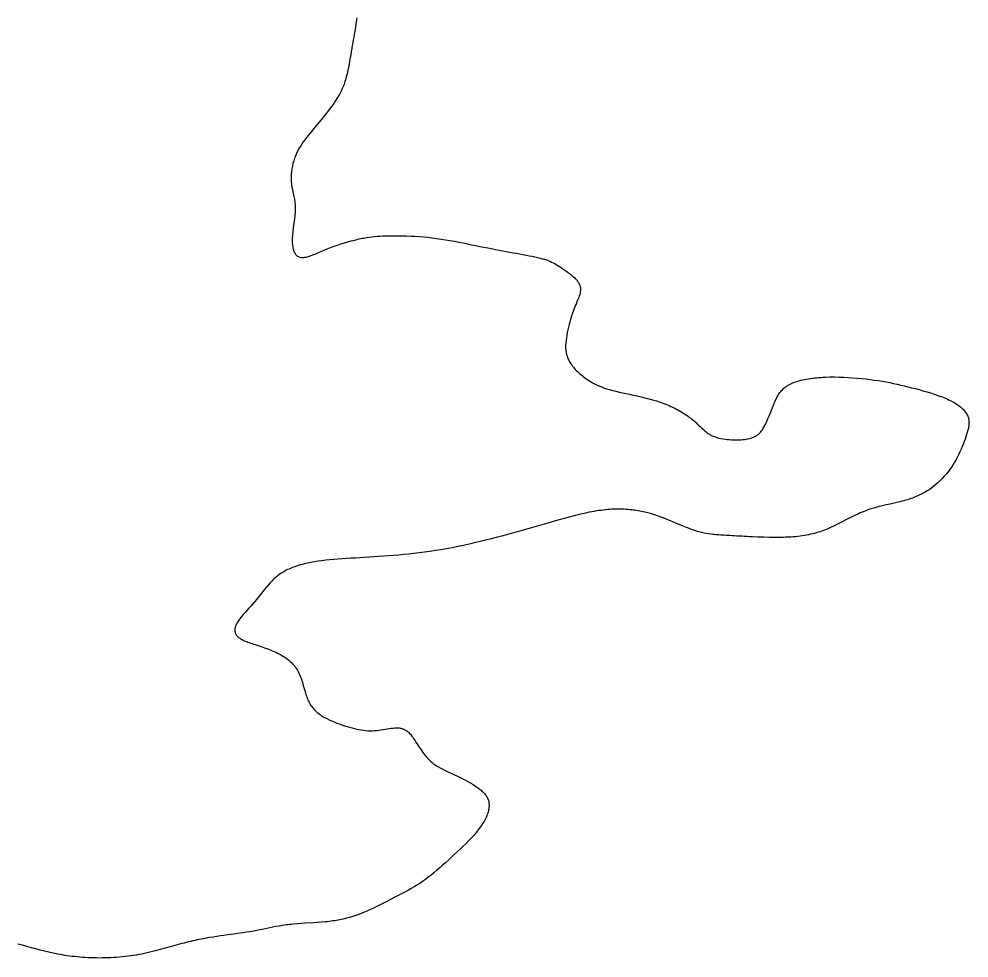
# Model space of a CAD drawing. Header units: millimetres. Extents: x -2727 to 5033, y -935 to 8668.
# Drawn here: x 1307 to 5033, y 183 to 3866 of the extents above; entities that cross this region are included whole.
import ezdxf

# ---------------------------------------------------------------- set-up
doc = ezdxf.new("R2010")
doc.units = ezdxf.units.MM
doc.layers.add('172', color=7, linetype='Continuous')

msp = doc.modelspace()

# ---------------------------------------------------------------- linework, layer by layer
at = {"layer": '172', "elevation": 172}
msp.add_lwpolyline([(2631.8, 3871.4), (2631.1, 3862.6), (2630, 3853.6), (2628.8, 3844.4), (2627.4, 3834.9), (2625.9, 3825.3), (2624.2, 3815.4), (2622.4, 3805.2), (2620.5, 3794.8), (2618.5, 3784.2), (2616.5, 3773.2), (2614.5, 3762), (2612.4, 3750.5), (2610.4, 3738.6), (2608.4, 3726.5), (2606.3, 3714.1), (2604.2, 3701.6), (2602, 3689), (2599.6, 3676.4), (2597, 3663.9), (2594.2, 3651.5), (2591.1, 3639.3), (2587.8, 3627.4), (2585.9, 3621.5), (2584, 3615.8), (2582, 3610.2), (2579.9, 3604.7), (2575.4, 3593.9), (2570.5, 3583.4), (2565.3, 3573.3), (2559.8, 3563.4), (2554, 3553.8), (2547.9, 3544.3), (2541.6, 3534.9), (2535, 3525.6), (2528.2, 3516.4), (2521.3, 3507.2), (2506.9, 3488.8), (2492.2, 3470.6), (2477.4, 3452.6), (2462.7, 3435), (2455.5, 3426.4), (2448.5, 3417.8), (2441.6, 3409.4), (2435, 3401), (2428.5, 3392.7), (2422.3, 3384.3), (2416.4, 3375.8), (2410.8, 3367.2), (2405.5, 3358.4), (2400.5, 3349.3), (2396, 3340), (2393.8, 3335.2), (2391.8, 3330.3), (2389.9, 3325.4), (2388.1, 3320.3), (2384.8, 3310), (2381.9, 3299.5), (2379.5, 3288.9), (2377.6, 3278.2), (2376.2, 3267.5), (2375.2, 3256.8), (2374.9, 3251.5), (2374.7, 3246.3), (2374.7, 3241.1), (2374.8, 3236), (2375, 3230.9), (2375.3, 3225.9), (2375.8, 3221), (2376.4, 3216.2), (2377.9, 3206.7), (2379.6, 3197.4), (2381.6, 3188.2), (2385.6, 3169.7), (2387.3, 3160.2), (2388.9, 3150.4), (2389.5, 3145.4), (2390, 3140.2), (2390.3, 3135), (2390.5, 3129.7), (2390.6, 3124.2), (2390.5, 3118.5), (2390.3, 3112.8), (2389.9, 3107), (2388.9, 3095), (2387.5, 3082.8), (2384.3, 3058), (2382.6, 3045.5), (2381.2, 3033.3), (2380, 3021.2), (2379.5, 3015.3), (2379.2, 3009.6), (2379, 3003.9), (2379, 2998.3), (2379, 2992.9), (2379.3, 2987.7), (2379.7, 2982.5), (2380.2, 2977.6), (2380.9, 2972.9), (2381.8, 2968.3), (2382.9, 2963.9), (2384.1, 2959.8), (2385.4, 2955.9), (2387, 2952.2), (2388.7, 2948.8), (2390.6, 2945.6), (2392.7, 2942.7), (2395, 2940.1), (2397.5, 2937.8), (2400.2, 2935.8), (2403, 2934.1), (2406.1, 2932.8), (2409.3, 2931.7), (2412.8, 2931.1), (2416.4, 2930.8), (2420.3, 2930.8), (2424.3, 2931.1), (2428.6, 2931.7), (2433, 2932.5), (2437.6, 2933.6), (2442.3, 2935), (2447.2, 2936.6), (2452.3, 2938.3), (2457.5, 2940.2), (2462.9, 2942.3), (2468.4, 2944.5), (2474, 2946.8), (2479.7, 2949.3), (2491.6, 2954.3), (2503.9, 2959.5), (2516.6, 2964.7), (2529.6, 2969.8), (2542.9, 2974.7), (2556.4, 2979.3), (2569.9, 2983.8), (2583.4, 2988), (2596.8, 2992), (2609.9, 2995.7), (2622.9, 2999), (2629.2, 3000.6), (2635.4, 3002.1), (2641.5, 3003.5), (2647.4, 3004.8), (2653.3, 3006), (2658.9, 3007.1), (2664.5, 3008.2), (2670, 3009.1), (2680.7, 3010.8), (2691.1, 3012.2), (2701.5, 3013.3), (2712, 3014.2), (2722.6, 3014.9), (2733.6, 3015.4), (2739.2, 3015.6), (2745, 3015.7), (2750.9, 3015.9), (2757, 3016), (2763.3, 3016), (2769.8, 3016.1), (2776.4, 3016.1), (2783.3, 3016.1), (2790.3, 3016.1), (2797.4, 3016.1), (2804.8, 3016), (2812.2, 3015.9), (2819.9, 3015.7), (2827.6, 3015.5), (2843.5, 3014.9), (2859.8, 3014.1), (2876.4, 3013), (2893.3, 3011.7), (2910.5, 3010.1), (2927.8, 3008.1), (2945.2, 3005.9), (2962.6, 3003.3), (2980.1, 3000.5), (2997.5, 2997.5), (3014.9, 2994.3), (3032.1, 2991), (3049.2, 2987.7), (3066, 2984.3), (3082.6, 2981), (3098.9, 2977.7), (3114.8, 2974.5), (3130.4, 2971.4), (3145.8, 2968.4), (3160.8, 2965.5), (3175.5, 2962.6), (3189.9, 2959.9), (3204, 2957.2), (3218, 2954.6), (3231.6, 2952.1), (3245.1, 2949.6), (3258.3, 2947.2), (3271.3, 2944.8), (3283.9, 2942.4), (3296.2, 2940.1), (3308.2, 2937.8), (3319.6, 2935.5), (3325.2, 2934.4), (3330.6, 2933.2), (3335.8, 2932), (3341, 2930.9), (3345.9, 2929.7), (3350.7, 2928.5), (3355.4, 2927.3), (3359.9, 2926.1), (3364.2, 2924.9), (3368.3, 2923.7), (3372.2, 2922.5), (3376, 2921.2), (3379.6, 2919.9), (3383.1, 2918.6), (3389.8, 2915.9), (3396.2, 2913), (3402.3, 2909.9), (3408.3, 2906.7), (3414.3, 2903.2), (3420.4, 2899.4), (3426.8, 2895.4), (3433.5, 2891), (3440.5, 2886.3), (3447.8, 2881.3), (3455.2, 2876), (3462.6, 2870.6), (3469.9, 2864.9), (3476.9, 2859.2), (3483.5, 2853.3), (3486.6, 2850.4), (3489.5, 2847.4), (3492.3, 2844.5), (3494.8, 2841.6), (3497.2, 2838.6), (3499.4, 2835.7), (3501.3, 2832.8), (3503, 2829.9), (3504.5, 2827), (3505.7, 2824.2), (3506.8, 2821.4), (3507.6, 2818.5), (3508.3, 2815.7), (3508.8, 2812.9), (3509.2, 2810.1), (3509.4, 2807.4), (3509.4, 2804.6), (3509.3, 2801.8), (3508.7, 2796.3), (3507.7, 2790.8), (3506.3, 2785.3), (3504.6, 2779.7), (3502.6, 2774.2), (3500.5, 2768.5), (3498.2, 2762.8), (3495.7, 2756.9), (3493.1, 2750.7), (3490.4, 2744.3), (3487.6, 2737.6), (3484.7, 2730.5), (3481.8, 2722.9), (3478.8, 2714.8), (3477.3, 2710.6), (3475.8, 2706.2), (3472.9, 2697.1), (3470, 2687.6), (3467.1, 2677.7), (3464.4, 2667.5), (3461.9, 2657.1), (3459.5, 2646.7), (3457.4, 2636.3), (3455.5, 2625.9), (3453.9, 2615.7), (3452.6, 2605.8), (3451.6, 2596.2), (3451.1, 2586.9), (3451, 2582.3), (3451, 2577.8), (3451.2, 2573.4), (3451.5, 2569), (3452, 2564.6), (3452.6, 2560.3), (3453.4, 2556), (3454.3, 2551.7), (3455.4, 2547.4), (3456.7, 2543.2), (3458.2, 2539), (3459.9, 2534.7), (3461.9, 2530.5), (3464, 2526.3), (3466.3, 2522), (3468.9, 2517.8), (3471.7, 2513.5), (3474.8, 2509.2), (3478, 2504.9), (3481.5, 2500.6), (3485.1, 2496.4), (3489, 2492.1), (3493, 2487.9), (3497.2, 2483.7), (3501.5, 2479.6), (3506, 2475.5), (3510.6, 2471.5), (3515.4, 2467.6), (3520.2, 2463.7), (3525.2, 2459.9), (3530.2, 2456.3), (3535.3, 2452.7), (3540.5, 2449.2), (3545.7, 2445.9), (3551, 2442.7), (3556.3, 2439.6), (3561.7, 2436.7), (3567.1, 2433.9), (3572.5, 2431.3), (3577.9, 2428.8), (3588.9, 2424.2), (3600.1, 2420), (3611.5, 2416.1), (3623.2, 2412.6), (3635.3, 2409.3), (3647.7, 2406.2), (3660.5, 2403.2), (3673.8, 2400.2), (3680.6, 2398.7), (3687.6, 2397.2), (3701.9, 2394.2), (3716.6, 2391), (3731.5, 2387.8), (3746.7, 2384.3), (3761.9, 2380.6), (3777.2, 2376.8), (3792.4, 2372.6), (3807.4, 2368.1), (3822.1, 2363.3), (3829.3, 2360.8), (3836.5, 2358.2), (3843.5, 2355.4), (3850.4, 2352.6), (3857.1, 2349.7), (3863.8, 2346.7), (3870.3, 2343.7), (3876.7, 2340.6), (3882.9, 2337.4), (3889.1, 2334.1), (3895, 2330.9), (3900.9, 2327.5), (3906.6, 2324.2), (3912.1, 2320.8), (3917.5, 2317.4), (3922.7, 2314), (3927.8, 2310.5), (3932.7, 2307.1), (3937.5, 2303.7), (3942.1, 2300.2), (3946.5, 2296.8), (3950.7, 2293.4), (3954.8, 2290), (3958.7, 2286.7), (3962.4, 2283.4), (3966, 2280.1), (3972.8, 2273.7), (3979.3, 2267.5), (3985.4, 2261.6), (3991.4, 2255.9), (3997.3, 2250.6), (4003.3, 2245.6), (4009.4, 2241.1), (4012.6, 2238.9), (4015.8, 2236.9), (4019.1, 2235), (4022.5, 2233.2), (4026, 2231.5), (4029.6, 2230), (4037, 2227.1), (4044.6, 2224.7), (4052.4, 2222.7), (4060.4, 2220.9), (4068.5, 2219.5), (4076.7, 2218.3), (4084.9, 2217.4), (4093, 2216.7), (4101, 2216.1), (4108.8, 2215.7), (4116.5, 2215.5), (4124.1, 2215.5), (4131.5, 2215.6), (4138.8, 2216), (4145.8, 2216.5), (4152.7, 2217.2), (4159.4, 2218.2), (4165.9, 2219.4), (4172.2, 2220.8), (4178.3, 2222.5), (4184.2, 2224.5), (4189.9, 2226.8), (4195.4, 2229.6), (4198, 2231.2), (4200.7, 2232.9), (4203.3, 2234.7), (4205.8, 2236.7), (4208.3, 2238.8), (4210.8, 2241.1), (4213.3, 2243.5), (4215.7, 2246.2), (4218, 2249), (4220.3, 2252), (4222.6, 2255.2), (4224.9, 2258.6), (4227.1, 2262.2), (4229.3, 2266), (4231.5, 2269.9), (4233.6, 2274.1), (4235.7, 2278.4), (4237.8, 2282.9), (4241.9, 2292.1), (4246, 2301.8), (4250, 2311.8), (4258, 2332.1), (4262, 2342.2), (4266, 2352.2), (4270.1, 2361.9), (4274.3, 2371.2), (4278.8, 2380.2), (4281.1, 2384.6), (4283.6, 2388.8), (4286.1, 2393), (4288.8, 2397), (4291.7, 2401), (4294.7, 2404.8), (4297.8, 2408.5), (4301.2, 2412.2), (4304.7, 2415.6), (4308.5, 2419), (4312.5, 2422.3), (4316.7, 2425.4), (4321.2, 2428.4), (4326, 2431.2), (4331, 2434), (4336.3, 2436.5), (4342, 2439), (4347.9, 2441.3), (4354, 2443.5), (4360.4, 2445.5), (4367.1, 2447.5), (4373.9, 2449.3), (4381, 2450.9), (4388.3, 2452.5), (4395.8, 2453.9), (4403.4, 2455.2), (4411.3, 2456.4), (4419.3, 2457.5), (4427.4, 2458.4), (4435.6, 2459.3), (4444, 2460), (4452.5, 2460.6), (4461.1, 2461.1), (4469.8, 2461.6), (4487.3, 2462.1), (4505, 2462.2), (4522.9, 2462), (4540.8, 2461.4), (4558.7, 2460.6), (4576.5, 2459.4), (4594.2, 2458), (4611.6, 2456.3), (4628.7, 2454.4), (4645.4, 2452.4), (4661.6, 2450.1), (4677.4, 2447.8), (4692.7, 2445.3), (4707.6, 2442.6), (4722.3, 2439.9), (4736.7, 2437), (4750.9, 2433.9), (4765.1, 2430.7), (4779.3, 2427.3), (4793.6, 2423.8), (4808, 2420.2), (4822.7, 2416.4), (4837.6, 2412.4), (4852.5, 2408.2), (4867.4, 2403.9), (4882.2, 2399.4), (4896.7, 2394.8), (4910.8, 2390), (4917.7, 2387.5), (4924.5, 2385), (4931.1, 2382.4), (4937.6, 2379.8), (4943.9, 2377.2), (4950, 2374.5), (4955.8, 2371.7), (4961.5, 2368.9), (4967, 2366.1), (4972.2, 2363.2), (4977.2, 2360.3), (4982.1, 2357.3), (4986.6, 2354.3), (4991, 2351.3), (4995.2, 2348.2), (4999.1, 2345.1), (5002.8, 2341.9), (5006.3, 2338.7), (5009.6, 2335.5), (5012.7, 2332.3), (5015.5, 2329), (5018.1, 2325.7), (5020.5, 2322.3), (5022.7, 2319), (5024.7, 2315.6), (5026.4, 2312.2), (5028, 2308.8), (5029.3, 2305.3), (5030.4, 2301.8), (5031.3, 2298.3), (5032, 2294.8), (5032.5, 2291.3), (5032.8, 2287.7), (5033, 2284.1), (5032.9, 2280.4), (5032.7, 2276.7), (5032.4, 2272.9), (5031.9, 2269.1), (5031.3, 2265.3), (5030.5, 2261.4), (5029.7, 2257.4), (5028.7, 2253.4), (5026.4, 2245.1), (5023.7, 2236.5), (5020.7, 2227.6), (5017.5, 2218.4), (5014.1, 2208.9), (5010.3, 2199.2), (5006.4, 2189.2), (5002.1, 2179.1), (4997.6, 2169), (4992.8, 2158.8), (4987.7, 2148.6), (4982.3, 2138.4), (4976.6, 2128.4), (4970.6, 2118.6), (4964.3, 2108.9), (4957.6, 2099.5), (4950.7, 2090.3), (4943.5, 2081.3), (4936, 2072.6), (4928.2, 2064.1), (4920.2, 2056), (4911.9, 2048.1), (4903.3, 2040.6), (4894.5, 2033.4), (4885.5, 2026.5), (4876.1, 2020), (4866.4, 2013.8), (4861.4, 2010.8), (4856.3, 2007.9), (4851.1, 2005), (4845.7, 2002.3), (4840.3, 1999.6), (4834.7, 1997), (4828.9, 1994.5), (4823, 1992), (4817, 1989.7), (4810.8, 1987.3), (4804.5, 1985.1), (4797.9, 1982.9), (4791.2, 1980.8), (4784.4, 1978.8), (4777.3, 1976.8), (4770.1, 1974.9), (4762.7, 1973), (4755.2, 1971.1), (4739.8, 1967.5), (4724.1, 1963.8), (4708.1, 1960.1), (4692, 1956.3), (4675.9, 1952.2), (4659.9, 1947.8), (4644.1, 1943.1), (4636.4, 1940.5), (4628.7, 1937.8), (4621.2, 1935), (4613.7, 1932), (4606.4, 1929), (4599.2, 1925.8), (4585, 1919.2), (4571, 1912.4), (4557.4, 1905.3), (4530.5, 1891.2), (4517.1, 1884.3), (4503.8, 1877.7), (4490.3, 1871.4), (4476.7, 1865.5), (4469.9, 1862.7), (4462.9, 1860.1), (4455.9, 1857.6), (4448.8, 1855.2), (4441.6, 1852.9), (4434.3, 1850.7), (4426.9, 1848.7), (4419.3, 1846.8), (4411.6, 1845), (4403.8, 1843.3), (4395.7, 1841.7), (4387.5, 1840.3), (4379.1, 1839), (4370.5, 1837.8), (4361.7, 1836.8), (4352.7, 1835.8), (4343.4, 1835), (4333.9, 1834.4), (4324.1, 1833.8), (4314.1, 1833.4), (4303.8, 1833), (4293.3, 1832.8), (4282.6, 1832.7), (4271.8, 1832.7), (4249.8, 1833), (4227.6, 1833.5), (4205.5, 1834.3), (4183.7, 1835.2), (4173, 1835.7), (4162.5, 1836.3), (4152.2, 1836.8), (4142.1, 1837.4), (4132.3, 1837.9), (4122.8, 1838.4), (4113.6, 1838.9), (4104.8, 1839.4), (4096.3, 1839.9), (4088.3, 1840.3), (4080.5, 1840.7), (4073.1, 1841.1), (4066, 1841.5), (4059.2, 1841.9), (4052.5, 1842.4), (4046.2, 1842.8), (4040, 1843.3), (4034, 1843.9), (4028.1, 1844.5), (4022.4, 1845.1), (4011.3, 1846.6), (4000.5, 1848.4), (3989.8, 1850.6), (3984.4, 1851.9), (3978.9, 1853.3), (3973.4, 1854.8), (3967.8, 1856.5), (3956.5, 1860.2), (3945, 1864.2), (3933.3, 1868.6), (3921.5, 1873.2), (3909.7, 1878), (3886.1, 1887.9), (3874.4, 1892.9), (3862.9, 1897.7), (3851.5, 1902.5), (3840.3, 1907), (3829.2, 1911.3), (3818.2, 1915.4), (3807.1, 1919.3), (3795.9, 1922.9), (3784.6, 1926.3), (3773, 1929.5), (3761.1, 1932.4), (3748.9, 1935), (3742.6, 1936.2), (3736.2, 1937.3), (3729.6, 1938.4), (3723, 1939.3), (3716.2, 1940.2), (3709.3, 1941), (3702.3, 1941.7), (3695.2, 1942.3), (3687.9, 1942.8), (3680.5, 1943.2), (3673, 1943.5), (3665.3, 1943.7), (3657.5, 1943.7), (3649.6, 1943.6), (3641.5, 1943.4), (3633.3, 1943.1), (3625, 1942.6), (3616.5, 1941.9), (3607.9, 1941.2), (3599.2, 1940.2), (3590.3, 1939.1), (3581.2, 1937.9), (3572, 1936.5), (3562.7, 1934.9), (3553.3, 1933.2), (3543.7, 1931.3), (3534.1, 1929.4), (3524.4, 1927.3), (3504.7, 1922.8), (3484.9, 1917.9), (3465, 1912.8), (3445.1, 1907.4), (3425.3, 1901.9), (3405.7, 1896.3), (3386.4, 1890.7), (3367.4, 1885.2), (3348.8, 1879.8), (3330.3, 1874.4), (3293.7, 1863.7), (3275.4, 1858.5), (3256.9, 1853.2), (3238.1, 1848), (3218.9, 1842.7), (3199.4, 1837.5), (3189.4, 1834.8), (3179.2, 1832.2), (3158.6, 1826.9), (3137.5, 1821.6), (3116, 1816.4), (3094.2, 1811.3), (3072.2, 1806.4), (3050.1, 1801.5), (3028, 1796.9), (3005.8, 1792.5), (2983.8, 1788.4), (2962, 1784.6), (2940.4, 1781.1), (2919, 1777.9), (2897.9, 1774.9), (2877, 1772.2), (2856.3, 1769.8), (2835.8, 1767.5), (2815.6, 1765.5), (2795.6, 1763.6), (2775.8, 1761.9), (2756.2, 1760.4), (2736.8, 1759), (2717.7, 1757.7), (2698.8, 1756.5), (2680.1, 1755.3), (2661.7, 1754.2), (2643.6, 1753.2), (2625.8, 1752.1), (2608.3, 1751), (2591.1, 1749.9), (2574.2, 1748.7), (2557.7, 1747.5), (2541.5, 1746.1), (2525.7, 1744.6), (2510.2, 1743), (2495.1, 1741.2), (2480.4, 1739.3), (2466.1, 1737.1), (2452.2, 1734.6), (2438.7, 1731.9), (2425.6, 1728.9), (2419.2, 1727.3), (2412.9, 1725.6), (2406.7, 1723.9), (2400.7, 1722), (2394.7, 1720.1), (2388.8, 1718.1), (2383.1, 1715.9), (2377.4, 1713.7), (2371.8, 1711.4), (2366.4, 1709), (2361, 1706.5), (2355.7, 1703.8), (2350.6, 1701.1), (2345.5, 1698.2), (2340.5, 1695.3), (2335.6, 1692.2), (2330.8, 1689), (2326.2, 1685.7), (2321.6, 1682.3), (2317.1, 1678.7), (2312.7, 1675), (2308.4, 1671.2), (2304.1, 1667.2), (2300, 1663.2), (2291.9, 1654.7), (2284.1, 1646), (2276.5, 1636.9), (2269, 1627.6), (2254.3, 1608.8), (2239.5, 1590), (2231.9, 1580.9), (2224.3, 1572), (2216.6, 1563.3), (2208.9, 1554.8), (2201.4, 1546.5), (2194.1, 1538.5), (2187.1, 1530.6), (2180.6, 1523), (2177.5, 1519.2), (2174.5, 1515.5), (2171.8, 1511.8), (2169.1, 1508.2), (2166.7, 1504.6), (2164.5, 1501), (2162.4, 1497.5), (2160.6, 1494), (2158.9, 1490.6), (2157.5, 1487.2), (2156.3, 1483.9), (2155.4, 1480.6), (2154.7, 1477.4), (2154.2, 1474.2), (2153.9, 1471.1), (2153.9, 1468), (2154.2, 1465), (2154.7, 1462), (2155.4, 1459.1), (2156.5, 1456.3), (2157.8, 1453.6), (2159.4, 1450.9), (2161.2, 1448.3), (2163.4, 1445.7), (2165.8, 1443.2), (2168.6, 1440.8), (2171.6, 1438.5), (2174.9, 1436.3), (2178.6, 1434.1), (2182.4, 1432), (2186.6, 1429.9), (2191, 1427.9), (2195.6, 1425.9), (2200.5, 1424), (2205.5, 1422), (2210.7, 1420.1), (2216.1, 1418.2), (2221.7, 1416.3), (2227.4, 1414.4), (2233.2, 1412.5), (2245.2, 1408.5), (2257.6, 1404.4), (2270.2, 1400.1), (2282.9, 1395.4), (2295.6, 1390.4), (2308.3, 1385.1), (2314.5, 1382.2), (2320.7, 1379.3), (2326.8, 1376.2), (2332.8, 1373), (2338.7, 1369.6), (2344.4, 1366.2), (2350.1, 1362.6), (2355.6, 1358.8), (2360.9, 1354.9), (2366, 1350.8), (2371, 1346.6), (2375.7, 1342.2), (2380.3, 1337.6), (2384.6, 1332.9), (2388.6, 1327.9), (2392.4, 1322.8), (2396, 1317.5), (2399.2, 1312), (2402.3, 1306.4), (2405.1, 1300.6), (2407.8, 1294.7), (2410.3, 1288.7), (2412.6, 1282.7), (2414.7, 1276.5), (2418.7, 1264.2), (2422.4, 1251.9), (2425.8, 1239.8), (2429.2, 1227.9), (2430.9, 1222.2), (2432.7, 1216.6), (2434.5, 1211.1), (2436.4, 1205.8), (2438.4, 1200.7), (2440.5, 1195.8), (2442.7, 1191.1), (2445, 1186.5), (2447.4, 1182.1), (2449.8, 1177.9), (2452.5, 1173.9), (2455.2, 1170), (2458, 1166.2), (2460.9, 1162.6), (2464, 1159.1), (2467.1, 1155.8), (2470.4, 1152.5), (2473.8, 1149.4), (2477.3, 1146.3), (2480.9, 1143.4), (2484.7, 1140.5), (2488.5, 1137.7), (2492.5, 1135), (2496.6, 1132.4), (2500.8, 1129.8), (2505.2, 1127.2), (2514.2, 1122.3), (2523.7, 1117.6), (2533.4, 1113.2), (2543.3, 1108.9), (2553.5, 1104.9), (2563.7, 1101.1), (2573.9, 1097.5), (2584, 1094.1), (2594, 1091), (2603.8, 1088.1), (2613.4, 1085.5), (2622.7, 1083.1), (2631.8, 1081), (2640.7, 1079.2), (2649.5, 1077.7), (2658.2, 1076.4), (2666.9, 1075.5), (2675.4, 1074.9), (2683.9, 1074.7), (2692.5, 1074.8), (2701, 1075.3), (2709.5, 1076.1), (2718, 1077.1), (2726.5, 1078.3), (2734.8, 1079.6), (2743.1, 1080.9), (2751.2, 1082.2), (2759.1, 1083.4), (2766.8, 1084.5), (2774.3, 1085.3), (2781.5, 1085.9), (2788.5, 1086.1), (2791.9, 1086), (2795.3, 1085.9), (2798.6, 1085.5), (2801.9, 1085.1), (2805.1, 1084.4), (2808.3, 1083.6), (2811.5, 1082.7), (2814.6, 1081.5), (2817.7, 1080.1), (2820.8, 1078.6), (2823.9, 1076.8), (2827, 1074.7), (2830, 1072.5), (2833.1, 1069.9), (2836.1, 1067.1), (2839.1, 1064.1), (2842.2, 1060.7), (2845.2, 1057.1), (2848.3, 1053.1), (2851.4, 1049), (2854.5, 1044.6), (2857.6, 1040), (2860.8, 1035.3), (2864, 1030.4), (2870.4, 1020.4), (2877.1, 1010), (2884, 999.6), (2891.1, 989.3), (2894.8, 984.3), (2898.5, 979.4), (2902.3, 974.6), (2906.2, 970), (2910.2, 965.6), (2914.3, 961.3), (2918.5, 957.3), (2922.7, 953.5), (2927.1, 949.9), (2931.5, 946.4), (2936, 943.1), (2940.6, 940), (2945.2, 937), (2949.9, 934.1), (2959.4, 928.6), (2969.2, 923.5), (2979.1, 918.6), (2989.2, 913.9), (3009.7, 904.6), (3030.3, 894.8), (3040.5, 889.8), (3050.6, 884.6), (3060.5, 879.4), (3070.2, 874.1), (3079.5, 868.7), (3088.5, 863.3), (3097.1, 857.8), (3105.2, 852.2), (3109, 849.5), (3112.7, 846.7), (3116.2, 843.9), (3119.6, 841), (3122.9, 838.2), (3126, 835.3), (3128.9, 832.4), (3131.7, 829.5), (3134.3, 826.5), (3136.7, 823.4), (3139, 820.3), (3141, 817.2), (3142.9, 814), (3144.6, 810.7), (3146.1, 807.3), (3147.4, 803.9), (3148.5, 800.4), (3149.4, 796.8), (3150.1, 793.1), (3150.6, 789.3), (3150.9, 785.4), (3151, 781.4), (3150.8, 777.3), (3150.4, 773.1), (3149.8, 768.9), (3149, 764.5), (3148, 760), (3146.8, 755.5), (3145.4, 750.8), (3143.7, 746.1), (3141.9, 741.4), (3139.8, 736.5), (3137.6, 731.7), (3135.1, 726.7), (3132.5, 721.7), (3129.6, 716.6), (3126.6, 711.5), (3123.3, 706.4), (3119.9, 701.2), (3116.2, 696), (3112.4, 690.7), (3108.4, 685.4), (3104.2, 680.1), (3099.8, 674.8), (3095.2, 669.4), (3090.5, 664.1), (3085.7, 658.7), (3080.7, 653.3), (3070.4, 642.5), (3059.6, 631.6), (3048.6, 620.8), (3037.3, 610), (3014.3, 588.6), (2991.3, 567.5), (2979.9, 557.1), (2968.5, 547), (2957.2, 537), (2946, 527.3), (2934.8, 517.8), (2923.7, 508.7), (2912.5, 499.9), (2901.4, 491.5), (2890.3, 483.5), (2879.2, 475.9), (2868.1, 468.7), (2856.9, 461.9), (2845.8, 455.4), (2834.7, 449.1), (2823.5, 443.1), (2812.3, 437.2), (2789.7, 425.6), (2767, 414), (2744.1, 402.2), (2721, 390.5), (2697.8, 379.1), (2686.2, 373.6), (2674.6, 368.3), (2662.9, 363.3), (2651.3, 358.5), (2639.6, 354), (2627.9, 349.8), (2616, 345.8), (2603.9, 342.2), (2591.6, 338.9), (2579, 335.8), (2566, 333.1), (2559.4, 331.8), (2552.6, 330.6), (2545.8, 329.5), (2538.8, 328.4), (2531.7, 327.4), (2524.4, 326.5), (2517, 325.7), (2509.5, 324.9), (2494.1, 323.6), (2478.3, 322.4), (2462.4, 321.3), (2430.3, 319.3), (2414.4, 318.3), (2398.8, 317.2), (2383.5, 315.9), (2376.1, 315.2), (2368.8, 314.5), (2361.6, 313.6), (2354.6, 312.8), (2347.8, 311.8), (2341, 310.8), (2328, 308.7), (2315.3, 306.4), (2303.1, 304), (2291.1, 301.6), (2279.5, 299.1), (2267.9, 296.7), (2245.2, 292), (2233.8, 289.8), (2222.3, 287.8), (2210.8, 285.9), (2199.1, 284.1), (2187.2, 282.4), (2175.2, 280.7), (2162.9, 279), (2150.4, 277.3), (2137.6, 275.6), (2124.5, 273.8), (2111, 271.9), (2097.1, 269.9), (2082.9, 267.8), (2068.3, 265.5), (2053.3, 263), (2037.9, 260.2), (2022.1, 257.2), (2005.9, 253.9), (1997.7, 252.1), (1989.3, 250.3), (1980.9, 248.3), (1972.3, 246.3), (1963.6, 244.1), (1954.9, 241.9), (1946, 239.5), (1937, 237.1), (1918.7, 232.1), (1900, 226.8), (1880.9, 221.4), (1861.3, 216.1), (1841.3, 210.8), (1820.9, 205.8), (1810.5, 203.4), (1800.1, 201.1), (1789.5, 198.9), (1778.8, 196.8), (1768, 194.8), (1757.1, 193), (1746.1, 191.4), (1735.1, 189.9), (1723.9, 188.6), (1712.7, 187.4), (1701.4, 186.4), (1690, 185.5), (1678.7, 184.8), (1667.3, 184.2), (1656, 183.7), (1644.7, 183.4), (1633.4, 183.3), (1622.2, 183.2), (1611, 183.3), (1599.9, 183.5), (1588.9, 183.9), (1578, 184.4), (1567.3, 185), (1556.7, 185.7), (1546.2, 186.5), (1535.9, 187.4), (1525.8, 188.5), (1515.9, 189.6), (1506.2, 190.9), (1496.6, 192.2), (1487.2, 193.6), (1478, 195.2), (1468.9, 196.8), (1459.9, 198.5), (1442.1, 202.1), (1424.7, 205.9), (1407.6, 210), (1390.5, 214.4), (1373.4, 218.8), (1356.2, 223.5), (1338.7, 228.2), (1321.1, 233), (1303.2, 237.8)], dxfattribs=at)

doc.saveas('drawing.dxf')
